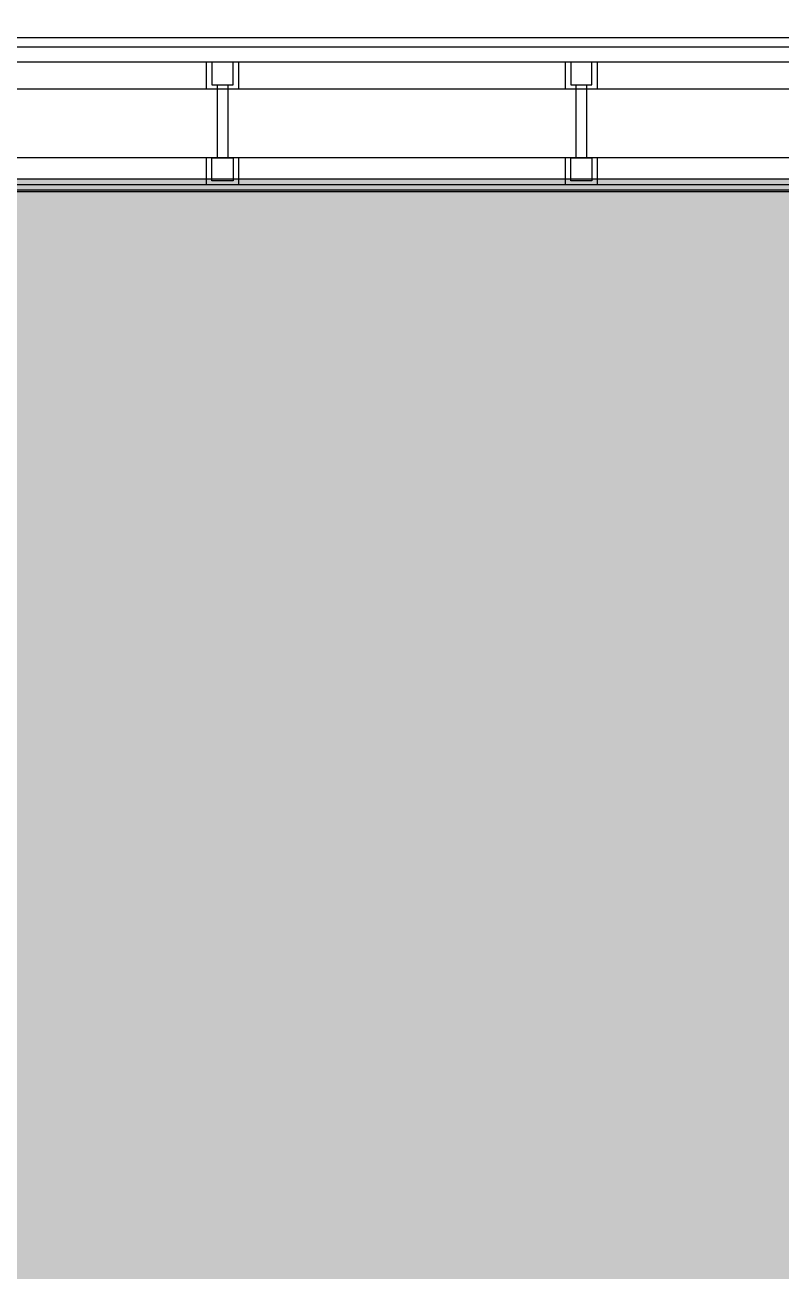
# Model space of a CAD drawing. Header units: metres. Extents: x 19 to 194, y 62 to 154.
# Drawn here: x 56.45 to 63.57, y 129.13 to 140.85 of the extents above; entities that cross this region are included whole.
import ezdxf

# ---------------------------------------------------------------- set-up
doc = ezdxf.new("R2010")
doc.units = ezdxf.units.M
doc.header["$MEASUREMENT"] = 0
doc.layers.add('ALL', color=7, linetype='Continuous')
doc.layers.add('ALL4', color=7, linetype='Continuous')

msp = doc.modelspace()

# ---------------------------------------------------------------- hatches: boundary and pattern name
at = {"layer": 'ALL4', "lineweight": 0, "true_color": 0xe6e6e6, "transparency": 33554687}
h = msp.add_hatch(color=254, dxfattribs=at)
h.dxf.hatch_style = 1
h.paths.add_polyline_path([(181.2945, 128.8704), (187.0549, 128.8704), (187.0549, 139.3912), (29.3495, 139.4008), (29.3495, 127.8507), (32.7796, 127.8507), (32.7295, 82.9907), (29.3495, 82.9907), (29.3495, 69.8204), (187.0545, 69.8204), (187.0545, 83.1151), (181.2945, 83.1151)])

# ---------------------------------------------------------------- linework, layer by layer
at = {"layer": 'ALL', "color": 18, "lineweight": 25, "true_color": 0x000000}
for points in [[(42.2431, 140.5003), (42.2431, 140.6453), (70.5301, 140.6452), (70.5301, 140.8502), (70.6101, 140.8502), (70.6101, 140.5002)], [(58.2126, 140.5003), (58.2126, 140.2853), (58.4126, 140.2853), (58.4126, 140.5003)], [(61.5876, 140.5003), (61.5876, 140.2853), (61.7876, 140.2853), (61.7876, 140.5003)], [(42.9001, 139.3503), (70.3501, 139.3502), (70.3501, 139.6002), (42.9001, 139.6003)], [(58.4126, 139.6003), (58.4126, 139.3853), (58.2126, 139.3853), (58.2126, 139.6003)], [(61.7876, 139.6003), (61.7876, 139.3853), (61.5876, 139.3853), (61.5876, 139.6003)], [(42.8001, 139.3004), (70.6751, 139.3003), (70.6751, 139.2803), (42.8001, 139.2804), (42.5101, 139.2804), (42.5101, 139.3004), (42.8001, 139.3004)]]:
    msp.add_lwpolyline(points, close=True, dxfattribs=at)
for points in [[(70.4701, 140.7052), (70.4701, 140.7302), (42.2431, 140.7303), (42.2431, 140.5003)], [(42.9001, 140.5003), (42.9001, 140.2503), (70.3501, 140.2502), (70.3501, 140.5002)], [(58.1626, 140.2503), (58.1626, 140.5003)], [(58.4626, 140.5003), (58.4626, 140.2503)], [(61.5376, 140.2503), (61.5376, 140.5003)], [(61.8376, 140.5003), (61.8376, 140.2503)], [(58.2626, 140.2853), (58.2626, 139.6003)], [(58.3626, 140.2853), (58.3626, 139.6003)], [(61.6376, 140.2853), (61.6376, 139.6003)], [(61.7376, 140.2853), (61.7376, 139.6003)], [(58.1626, 139.3503), (58.1626, 139.6003)], [(58.4626, 139.6003), (58.4626, 139.3503)], [(61.5376, 139.3503), (61.5376, 139.6003)], [(61.8376, 139.6003), (61.8376, 139.3503)]]:
    msp.add_lwpolyline(points, dxfattribs=at)
at = {"layer": 'ALL4', "color": 18, "lineweight": 25, "true_color": 0x000000}
for points in [[(42.2431, 140.5003), (42.2431, 140.6453), (70.5301, 140.6452), (70.5301, 140.8502), (70.6101, 140.8502), (70.6101, 140.5002)], [(58.2126, 140.5003), (58.2126, 140.2853), (58.4126, 140.2853), (58.4126, 140.5003)], [(61.5876, 140.5003), (61.5876, 140.2853), (61.7876, 140.2853), (61.7876, 140.5003)], [(42.9001, 139.3503), (70.3501, 139.3502), (70.3501, 139.6002), (42.9001, 139.6003)], [(58.4126, 139.6003), (58.4126, 139.3853), (58.2126, 139.3853), (58.2126, 139.6003)], [(61.7876, 139.6003), (61.7876, 139.3853), (61.5876, 139.3853), (61.5876, 139.6003)], [(42.8001, 139.3004), (70.6751, 139.3003), (70.6751, 139.2803), (42.8001, 139.2804), (42.5101, 139.2804), (42.5101, 139.3004), (42.8001, 139.3004)]]:
    msp.add_lwpolyline(points, close=True, dxfattribs=at)
for points in [[(70.4701, 140.7052), (70.4701, 140.7302), (42.2431, 140.7303), (42.2431, 140.5003)], [(42.9001, 140.5003), (42.9001, 140.2503), (70.3501, 140.2502), (70.3501, 140.5002)], [(58.1626, 140.2503), (58.1626, 140.5003)], [(58.4626, 140.5003), (58.4626, 140.2503)], [(61.5376, 140.2503), (61.5376, 140.5003)], [(61.8376, 140.5003), (61.8376, 140.2503)], [(58.2626, 140.2853), (58.2626, 139.6003)], [(58.3626, 140.2853), (58.3626, 139.6003)], [(61.6376, 140.2853), (61.6376, 139.6003)], [(61.7376, 140.2853), (61.7376, 139.6003)], [(58.1626, 139.3503), (58.1626, 139.6003)], [(58.4626, 139.6003), (58.4626, 139.3503)], [(61.5376, 139.3503), (61.5376, 139.6003)], [(61.8376, 139.6003), (61.8376, 139.3503)]]:
    msp.add_lwpolyline(points, dxfattribs=at)
at = {"layer": 'ALL4', "color": 254, "lineweight": 0, "true_color": 0xe6e6e6, "transparency": 33554687}
msp.add_lwpolyline([(181.2945, 128.8704), (187.0549, 128.8704), (187.0549, 139.3912), (29.3495, 139.4008), (29.3495, 127.8507), (32.7796, 127.8507), (32.7295, 82.9907), (29.3495, 82.9907), (29.3495, 69.8204), (187.0545, 69.8204), (187.0545, 83.1151), (181.2945, 83.1151)], close=True, dxfattribs=at)
at = {"layer": 'ALL4', "color": 254, "lineweight": 25, "true_color": 0xe6e6e6}
msp.add_lwpolyline([(181.2945, 128.8704), (187.0549, 128.8704), (187.0549, 139.3912), (29.3495, 139.4008), (29.3495, 127.8507), (32.7796, 127.8507), (32.7295, 82.9907), (29.3495, 82.9907), (29.3495, 69.8204), (187.0545, 69.8204), (187.0545, 83.1151), (181.2945, 83.1151)], close=True, dxfattribs=at)

doc.saveas('drawing.dxf')
